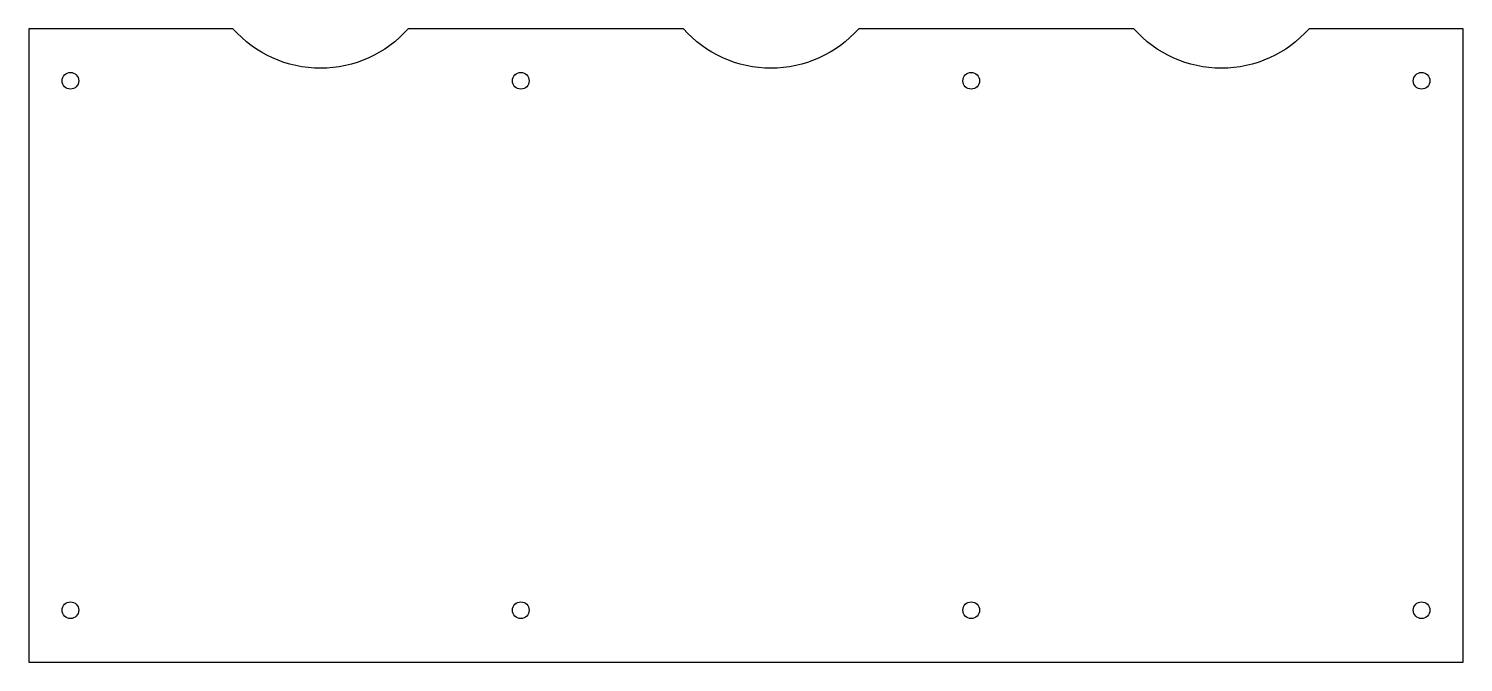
# Model space of a CAD drawing. Header units: millimetres. Extents: x -3.6 to 82.4, y -11.8 to 26.2.
import ezdxf

# ---------------------------------------------------------------- set-up
doc = ezdxf.new("R2010")
doc.units = ezdxf.units.MM
doc.layers.get('0').update_dxf_attribs({"linetype": 'CONTINUOUS'})

msp = doc.modelspace()

# ---------------------------------------------------------------- linework, layer by layer
msp.add_lwpolyline([(-3.568, 26.241), (-3.568, -11.759), (82.432, -11.759), (82.432, 26.241), (73.186, 26.241, -0.451997), (62.677, 26.241), (46.186, 26.241, -0.451997), (35.677, 26.241), (19.186, 26.241, -0.451997), (8.677, 26.241)], format="xyb", close=True)
for centre in [(-1.068, 23.116), (25.932, 23.116), (52.932, 23.116), (79.932, 23.116), (-1.068, -8.634), (25.932, -8.634), (52.932, -8.634), (79.932, -8.634)]:
    msp.add_circle(centre, 0.5)

doc.saveas('drawing.dxf')
